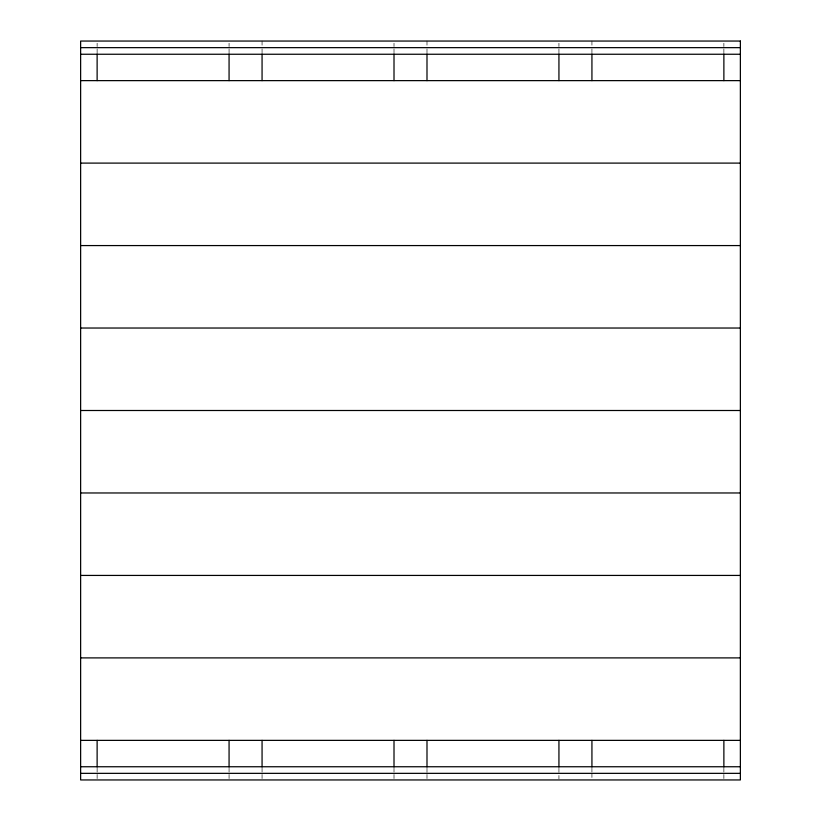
<?xml version="1.0" encoding="UTF-8"?>
<svg xmlns="http://www.w3.org/2000/svg" width="821" height="821" viewBox="0 0 821 821"><rect width="100%" height="100%" fill="white"/><g stroke="black" fill="none" stroke-linecap="round" stroke-linejoin="round"><path stroke-width="0.62" stroke-dasharray="4.11 3.08" d="M723.876 43.246L723.876 46.551M723.876 48.911L723.876 52.718M723.876 768.282L723.876 772.089M723.876 774.449L723.876 778.852M591.931 41.05L591.931 46.551M591.931 48.911L591.931 52.718M591.931 768.282L591.931 772.089M591.931 773.351L591.931 778.852M558.937 43.246L558.937 46.551M558.937 48.911L558.937 52.718M558.937 768.282L558.937 778.852M426.992 41.05L426.992 46.551M426.992 48.911L426.992 52.718M426.992 768.282L426.992 773.351M426.992 774.449L426.992 778.852M394.008 43.246L394.008 46.551M394.008 48.911L394.008 52.718M394.008 768.282L394.008 772.089M394.008 774.449L394.008 778.852M262.063 41.05L262.063 46.551M262.063 48.911L262.063 52.718M262.063 768.282L262.063 772.089M262.063 774.449L262.063 779.95M229.069 43.246L229.069 46.551M229.069 48.911L229.069 52.718M229.069 768.282L229.069 772.089M229.069 774.449L229.069 778.852M97.124 43.246L97.124 46.551M97.124 48.911L97.124 52.718M97.124 768.282L97.124 772.089M97.124 774.449L97.124 778.852"/><path stroke-width="1.23" d="M80.632 47.649L740.368 47.649M80.632 54.248L740.368 54.248M80.632 80.632L740.368 80.632M80.632 163.102L740.368 163.102M80.632 245.571L740.368 245.571M80.632 328.031L740.368 328.031M80.632 410.5L740.368 410.5M80.632 492.969L740.368 492.969M80.632 575.429L740.368 575.429M80.632 657.898L740.368 657.898M80.632 740.368L740.368 740.368M80.632 766.752L740.368 766.752M80.632 773.351L740.368 773.351M723.876 53.991L723.876 80.632M723.876 740.368L723.876 767.009M591.931 53.991L591.931 80.632M591.931 740.368L591.931 767.009M558.937 53.991L558.937 80.632M558.937 740.368L558.937 767.009M426.992 53.991L426.992 80.632M426.992 740.368L426.992 767.009M394.008 53.991L394.008 80.632M394.008 740.368L394.008 767.009M262.063 53.991L262.063 80.632M262.063 740.368L262.063 767.009M229.069 53.991L229.069 80.632M229.069 740.368L229.069 767.009M97.124 53.991L97.124 80.632M97.124 740.368L97.124 767.009M740.368 41.05L80.632 41.05L80.632 779.95L740.368 779.95L740.368 41.05"/></g></svg>
